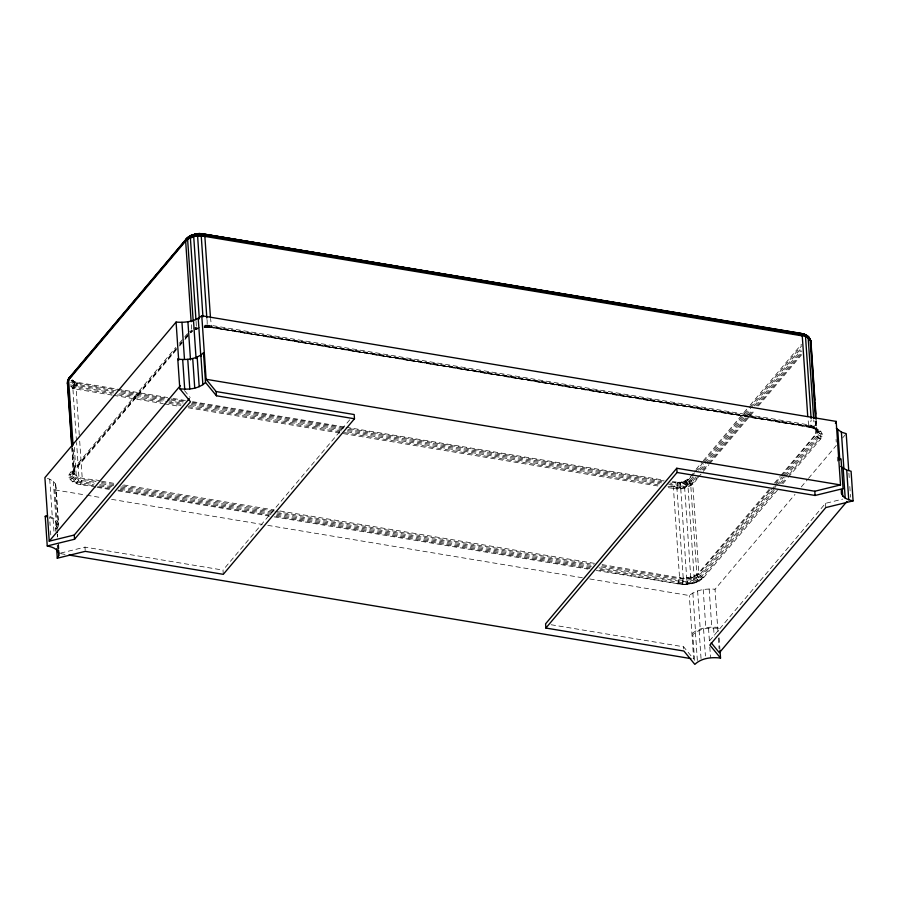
<?xml version="1.0" encoding="UTF-8"?>
<svg xmlns="http://www.w3.org/2000/svg" width="898" height="898" viewBox="0 0 898 898"><rect width="100%" height="100%" fill="white"/><g stroke="black" fill="none" stroke-linecap="round" stroke-linejoin="round"><path stroke-width="0.67" stroke-dasharray="4.49 3.37" d="M596.294 570.488L682.772 584.508L683.21 577.852L676.879 487.749L677.451 482.26C685.612 483.203 691.213 476.479 695.198 470.339M769.036 489.511L698.824 572.778C694.771 576.83 688.71 577.807 683.21 577.852L682.502 584.497L596.788 569.747M777.399 490.218L703.572 577.762L699.104 581.129L696.511 581.388L694.087 575.966L688.025 487.042L685.601 481.609L685.612 480.654L687.677 480.52L690.966 477.074M196.067 321.327L196.426 327.916L195.248 329.645L199.154 328.376M76.476 441.109L72.884 388.306L74.86 382.694L76.038 382.155L167.69 397.533M57.146 532.806L56.787 523.534L55.564 521.143L53.117 519.044L49.581 517.405L50.131 525.487M95.749 487.143C87.297 484.392 73.759 486.896 68.978 477.388L69.079 474.851L70.504 472.348L175.828 347.436M788.197 477.41L820.604 438.976L822.029 436.473L822.13 433.936C820.446 429.177 815.014 427.639 810.568 426.707L213.23 327.242L204.026 326.928L208.605 326.816L810.052 427.167L817.427 429.727L820.862 433.925L820.772 436.293L819.436 438.639L787.03 477.074M697.263 478.522C693.166 485.695 685.23 489.388 677.148 488.927L677.451 482.26L672.389 481.575M69.079 474.851L72.412 473.695L74.601 469.923L73.254 448.012M71.829 447.619L73.445 473.751L71.369 476.557L68.978 477.388M112.093 395.109L76.15 389.126L74.803 387.689L76.914 382.391M667.944 486.491L680.875 487.592L688.99 485.358L690.775 485.582L691.022 484.123L689.002 480.991L686.981 479.813L689.462 482.204L690.775 485.582L696.848 574.507L697.499 576.797L699.946 579.58L701.607 579.569L702.404 577.425L775.333 490.948M79.271 434.98L76.15 389.126L72.884 388.306L71.223 386.443L72.727 383.019L74.5 381.549L76.038 382.155L72.884 388.306L70.235 387.072L71.223 386.443L76.139 387.947L112.093 393.93M113.597 392.909L73.715 386.106L70.616 384.737L73.243 380.752L72.39 379.798L70.414 381.28L75.746 384.075L115.595 390.742M55.452 531.268L55.261 528.574L57.539 528.024L54.935 489.904L56.08 486.929L55.53 484L53.352 481.339L49.716 479.162L44.9 477.646M57.539 528.024L58.673 525.038L56.08 486.929M190.499 331.912L192.217 331.351L190.612 332.844L191.712 330.071L191.24 323.123M703.572 577.762L702.404 577.425L699.104 581.129L695.535 582.656L687.082 584.385L680.448 483.91L679.752 482.192L677.418 483.034L671.884 482.316M206.944 319.43C207.618 320.081 206.338 328.791 208.605 326.816M677.878 584.07L679.539 577.515L673.478 488.591L675.15 482.035M602.12 565.796L679.55 578.694L689.866 578.447L697.566 575.281L698.824 572.778L692.762 483.854L691.247 480.643L688.003 478.881M690.775 485.582L699.733 474.189M74.68 468.857L72.412 473.695L72.323 475.783C76.24 483.584 87.342 481.541 94.29 483.798M74.601 469.923L73.03 474.817C77.239 482.754 88.79 480.273 95.918 482.776M55.261 528.574L56.686 526.071M692.762 483.854L691.864 483.438L688.99 485.358L688.025 487.042L686.42 486.424L683.872 481.362L683.086 482.428L677.418 483.034M199.637 327.568L195.573 328.657L196.763 329.072L197.56 328.241L196.202 328.758M699.104 581.129L696.668 578.772L695.669 576.471L696.848 574.507L698.723 577.481L701.607 579.569M699.946 579.58L691.471 583.756L690.079 579.693L690.742 577.055L684.68 488.13L683.086 482.428L681.874 481.889L680.291 482.911M77.812 382.57L76.15 389.126M80.539 484.606L82.212 478.05L79.653 440.536M678.372 583.33L686.981 583.621L695.535 582.656L696.511 581.388L695.523 582.645L694.884 582.005L692.942 577.616L694.087 575.966L695.669 576.471M695.523 582.645L682.772 584.508L687.082 584.374L687.711 583.554L687.026 577.695L689.866 578.447M179.432 343.171L183.933 337.828M184.831 336.761L187.536 333.562M176.412 348.211L71.649 472.393L70.325 474.739L70.224 477.107C74.927 486.256 88.083 483.64 96.243 486.39M179.679 344.282L181.811 341.812M185.078 337.873L188.681 333.607M176.334 349.288L72.693 472.146L71.369 476.557C75.342 484.651 86.758 482.697 93.92 484.954M179.825 345.101L181.733 342.879M185.224 338.703L188.827 334.426M176.199 349.928L73.58 471.63L70.504 472.348M179.555 345.966L184.056 340.623M184.954 339.556L189.703 333.91M223.288 574.338L222.996 570.095L349.692 419.86M696.107 469.272L702.404 461.796M703.302 460.73L749.213 406.278M750.122 405.211L801.431 344.361M691.864 476.007L694.569 472.808M695.467 471.742L702.674 463.2M703.572 462.133L748.584 408.758M749.482 407.692L801.701 345.764M692.975 476.614C688.396 484.505 677.968 485.055 670.065 483.068M698.375 470.204L703.774 463.806M704.683 462.739L750.593 408.287M751.491 407.221L801.903 347.436M693.941 477.444C688.744 486.155 677.002 486.188 668.314 484M700.249 469.968L704.75 464.625M705.648 463.559L750.661 410.184M754.264 405.918L801.072 350.4M695.613 477.366C690.236 487.086 677.608 487.76 668.067 485.246M701.922 469.901L706.423 464.558M707.321 463.491L752.333 410.117M755.936 405.84L801.847 351.399M703.336 469.923L707.837 464.592M708.735 463.514L753.748 410.139M757.351 405.874L801.465 353.554M698.161 477.455L708.96 464.636M709.858 463.57L754.87 410.195M758.473 405.918L801.69 354.676M774.435 483.102L779.846 476.703M780.744 475.637L815.855 433.992L816.989 430.209L816.327 420.489M770.17 489.567L697.566 575.281M775.569 483.158L780.968 476.748M781.866 475.682L817.158 433.218C818.201 428.121 812.567 425.304 808.323 424.799L210.985 325.334L203.498 325.155M774.278 486.39L699.564 575.001C694.379 580.108 686.319 580.826 679.427 579.94L600.616 566.818M775.187 485.324L782.383 476.782M783.28 475.716L816.596 436.215L817.786 432.264L816.08 428.413L815.507 420.084M772.347 490.589L700.328 575.988C694.884 581.365 686.409 582.106 679.169 581.186L598.977 567.839M773.257 489.522L775.951 486.312M776.849 485.246L784.055 476.703M784.953 475.637L817.36 437.214L818.617 433.061L816.832 430.389M774.222 490.342L701.304 576.819C695.512 582.533 686.51 583.318 678.809 582.342L598.618 568.984M779.621 483.943L785.032 477.534M785.93 476.468L818.336 438.033L819.672 433.622C817.034 427.875 808.189 428.963 811.208 420.051M781.63 483.472L786.132 478.14M782.798 483.809L787.299 478.477M717.906 631.361L715.033 589.234L794.999 494.405M801.285 486.941L807.571 479.487M808.469 478.421L836.33 445.397M842.616 437.932L846.208 433.667M709.577 640.802L825.498 503.34L842.638 499.131M196.449 326.883L195.012 328.578L197.74 327.422L196.449 326.883L193.687 328.342M686.42 486.424L684.68 488.13L683.445 487.199L681.874 481.889M191.263 332.08L192.789 330.666M822.13 433.936C816.024 434.037 815.552 424.833 808.469 425.82L211.131 326.356L204.149 326.109L207.315 324.997L208.179 327.444L213.23 327.242M810.568 426.707L809.547 427.302L211.771 327.647L210.514 318.386M694.558 660.344L692.818 634.74C699.508 628.297 709.689 627.332 718.512 628.432L718.703 631.126M76.184 483.517L78.249 480.834L78.945 477.231L76.577 442.501M207.932 327.444L208.336 326.805L204.026 326.939M589.818 578.974L689.327 595.542C696.388 589.66 706.154 588.482 715.033 589.234M718.512 628.432L717.625 627.343C708.758 626.591 698.981 627.769 691.931 633.651L692.818 634.74M191.431 331.777L192.004 330.183L189.512 331.755M683.445 487.199L680.965 488.77L679.752 482.192M687.677 480.52L683.086 482.428M72.659 481.878L75.353 479.476L76.296 475.996L74.309 446.822M814.924 427.796L813.364 428.256L809.098 427.111L807.942 419.243M120.186 390.45L76.296 383.109L73.243 380.752L70.325 382.997L75.297 385.208L113.855 391.663M194.271 330.06L197.223 328.814M680.302 487.648L677.148 488.927L666.563 487.434M70.201 479.779L73.322 477.747L74.377 475.57L72.648 448.035M72.884 388.306L74.803 387.689M818.46 429.446L816.45 429.693L812.69 428.009M673.478 488.591L676.879 487.749M60.626 553.089L84.973 547.118L222.996 570.095M207.629 326.008L210.985 325.334M73.243 380.752L71.481 380.584L72.861 381.773L74.5 381.549M820.907 431.534C816.17 432.297 813.745 426.112 808.728 426.606L207.561 326.782M682.502 584.497L687.082 584.385M208.403 327.287L204.104 327.4L212.714 327.703M687.711 583.554L691.471 583.756M602.109 564.618L686.532 578.929M822.029 436.473C813.902 435.788 817.292 424.698 816.058 419.613M683.872 481.362L685.601 481.609M173.224 398.454L185.673 400.53M192.587 401.675L344.686 427.01M346.067 427.235L664.093 480.194M121.567 390.686L169.958 398.734M171.35 398.97L183.787 401.047M192.082 402.427L344.181 427.751M349.715 428.672L663.588 480.935M121.118 391.663L169.52 399.722M170.901 399.958L184.73 402.259M191.644 403.404L346.505 429.199M347.885 429.424L661.77 481.687M120.759 392.819L182.99 403.18M191.285 404.56L342.003 429.659M347.526 430.58L661.411 482.843M119.131 393.829L167.522 401.889M168.903 402.124L181.351 404.19M189.646 405.57L341.745 430.905M347.279 431.826L659.772 483.854M117.616 394.862L163.245 402.45M168.779 403.37L181.228 405.447M188.142 406.603L343.002 432.387M344.383 432.611L658.268 484.886M113.485 395.344L163.256 403.629M164.637 403.864L179.847 406.39M188.142 407.771L658.268 486.054M100.183 481.047C92.056 477.815 78.766 481.35 73.535 472.629M101.564 481.272L115.393 483.573M123.688 484.954L274.406 510.053M279.94 510.973L595.194 563.473M96.041 481.53C89.025 479.027 77.632 481.541 73.445 473.751L72.098 448.495M101.575 482.451L114.024 484.516M122.319 485.897L274.418 511.231M275.798 511.456L593.825 564.415M101.452 483.696L113.889 485.773M120.803 486.929L275.675 512.713M277.055 512.938L590.929 565.212M99.813 484.718L112.261 486.795M120.557 488.175L271.275 513.263M276.808 514.184L592.063 566.683M99.454 485.874L110.521 487.715M120.197 489.32L270.915 514.419M276.449 515.34L590.323 567.603M97.635 486.626L111.453 488.927M118.368 490.072L269.086 515.171M276 516.328L589.874 568.591M97.13 487.367L109.578 489.444M117.874 490.824L272.734 516.608M274.126 516.844L587.999 569.108M54.935 489.904L85.344 494.978M86.724 495.202L101.934 497.739M111.61 499.344L262.261 524.432M267.784 525.352L582.903 577.829M551.114 624.739L683.625 646.796L693.66 659.065L689.327 595.542M60.649 553.662L66.183 554.582M692.942 577.616L690.742 577.055L692.336 582.746M820.604 438.976C812.51 436.899 816.551 425.764 814.901 420.107M49.906 516.518L55.957 519.448L58.134 522.108L58.673 525.038M687.554 479.352L689.709 480.408L691.864 483.438M74.86 382.694L72.861 381.773M679.539 577.515L683.052 579.03M702.404 577.425L699.564 575.001L698.824 572.778M70.291 385.927L71.223 386.443M685.612 480.654L688.99 485.358M815.597 429.367L814.239 426.853L813.768 419.905M184.483 390.574L190.185 397.545M848.902 473.123L849.351 479.801M849.811 486.491L850.541 497.189M836.06 439.358L836.24 442.085M837.262 457.048L837.542 461.134M825.498 503.34L825.79 507.572M719.163 637.861L719.893 648.637M718.355 638.04L719.085 648.738M713.618 627.971L714.179 636.053M709.151 588.976L711.755 627.085M708.533 628.185L709.454 641.655M709.813 647.043L710.554 657.83M703.201 589.548L705.794 627.657M703.583 629.049L705.424 655.989M697.623 590.918L700.227 629.027M699.127 630.497L701.147 660.142M692.874 592.972L695.479 631.081M695.445 632.439L697.465 662.084M683.625 646.796L683.76 648.917M84.973 547.118L85.187 550.294M55.53 484L58.134 522.108M58.628 544.065L58.999 549.419M56.787 523.534L57.427 532.963M57.517 534.31L57.708 537.004M58.258 545.097L58.628 550.485M57.236 534.153L57.416 536.847M57.966 544.94L58.157 547.634M53.352 481.339L55.957 519.448M55.564 521.143L56.125 529.225M57.225 545.389L57.584 550.777M53.117 519.044L53.936 531.178M49.716 479.162L52.32 517.27M50.501 530.875L50.782 534.916M197.695 328.41L195.584 328.668L197.695 328.41"/><path stroke-width="1.35" d="M71.739 446.239L67.473 383.704L68.091 379.596L69.718 377.149L71.649 376.385M719.983 649.984L720.533 658.066C711.71 656.977 701.529 657.931 694.839 664.385L683.906 651.039L545.883 628.05L545.591 623.818L676.766 468.251L814.8 491.24L840.506 484.931L836.173 421.409L201.781 315.77L206.113 379.293L216.149 391.55L354.182 414.539L354.474 418.771L223.288 574.338L85.254 551.35L57.281 558.219L58.707 555.716L58.628 550.485M68.091 383.85L67.473 383.704L68.091 379.596L185.729 240.069C190.623 235.231 198.278 234.569 204.789 235.388L804.765 335.47L808.896 337.547L810.928 341.285L816.237 419.097M192.217 235.882L191.577 235.197L189.983 235.972L68.618 379.921L67.552 381.807L72.008 447.114M811.141 347.358C811.657 342.464 810.602 336.323 805.18 334.64L203.195 234.041L801.027 333.371L808.178 337.917L810.928 341.285L808.481 336.829L804.271 334.651M840.741 466.399L846.724 470.137L851.08 471.226L853.1 500.871C848.655 499.939 843.222 498.39 841.538 493.642L841.639 491.105L843.065 488.602L841.044 458.957L838.766 459.518M193.216 321.394L187.626 239.418L188.535 236.803L192.251 235.209M807.751 416.459L802.262 335.874L801.487 333.562L204.149 234.097L197.459 233.749L202.937 316.814M73.075 445.228L68.618 379.921L69.067 377.912L186.75 238.363L191.375 235.602M191.139 321.731L185.65 241.147L186.099 239.126L189.276 236.41M67.473 383.704L67.642 380.718L69.718 377.149M67.518 382.312L68.057 379.708L69.718 378.193L68.798 378.743L67.563 382.593M810.737 340.488L810.849 343.193L810.737 340.488L809.356 338.703M189.265 237.442L190.387 237.959L193.732 236.87L195.046 234.288L195.955 234.636L192.34 235.007L190.387 237.959L186.402 239.373L185.65 241.147M191.846 236.387L197.437 236.23L197.953 235.153C196.92 232.212 203.015 233.188 201.253 236.073L206.843 318.049M810.164 338.961L815.418 418.692M190.847 236.713L188.131 237.094L187.626 239.418M835.409 423.396L836.173 421.409M186.402 239.373L186.75 238.453C191.644 234.49 198.458 233.772 204.519 234.603L801.858 334.067L807.504 336.02L810.018 339.489L808.481 336.829L804.978 335.044M195.293 234.086L194.047 234.513L193.732 236.87L199.322 318.846M67.934 381.246L68.641 380.303M70.605 376.632L187.637 237.847M201.781 315.77C194.72 321.664 184.954 322.831 176.075 322.079L44.9 477.646L49.233 541.168L74.265 535.017L189.287 398.611M49.233 541.168L180.408 385.601M47.493 515.755L45.226 516.316L47.246 545.962L74.556 539.249L190.477 401.776L179.813 388.755L177.793 359.11C186.616 360.21 196.797 359.245 203.487 352.802L204.374 353.879M545.883 628.05L677.058 472.483L676.766 468.251M846.949 501.454L719.365 652.756L711.216 642.8M186.099 239.126L189.197 237.072L188.681 237.6M193.957 235.164L195.596 234.198M179.813 388.755C188.636 389.844 198.817 388.89 205.507 382.436L203.487 352.802M67.676 380.606L68.618 379.921M194.81 235.602L204.924 236.41L802.262 335.874L803.452 335.122M192.34 235.007L194.765 234.389M808.896 337.547L808.178 337.917L813.667 418.513M189.983 235.972L192.789 234.737M193.339 234.793L191.027 235.489L190.387 237.959L195.966 319.935M800.533 333.506L801.487 333.562M677.058 472.483L815.092 495.471L843.065 488.602M853.1 500.871L825.79 507.572L709.869 645.045L720.533 658.066M194.047 234.513L197.459 233.749M802.262 335.874L807.033 336.368L808.178 337.917L807.504 336.02L805.955 335.077M801.544 333.708L803.901 334.123L805.528 336.694L811.119 418.67M804.428 334.292L801.802 334.37L804.428 334.292L805.528 336.694M412.856 269.49L415.617 269.95M466.78 278.47L469.542 278.93M520.705 287.45L523.467 287.91M569.096 295.509L571.869 295.97M574.63 296.43L577.392 296.89M623.021 304.489L625.794 304.95M628.555 305.41L631.316 305.87M676.957 313.469L679.719 313.93M682.48 314.39L685.253 314.85M206.113 379.293L840.506 484.931M205.507 382.436L216.44 395.782L354.474 418.771M68.944 555.043L690.899 658.604M45.226 516.316L47.403 516.855M47.246 545.962C51.691 546.893 57.124 548.431 58.808 553.179M197.953 235.153L201.253 236.073L200.826 233.626L204.149 234.097L204.789 235.388L210.424 316.994M836.296 428.211L841.392 432.151L846.208 433.667L848.711 470.417M803.261 333.888L803.901 334.123M805.18 334.64L807.033 336.368M201.377 235.063L204.924 236.41M803.755 334.045L805.977 334.932M807.818 336.829L810.187 339.511M805.697 335.56L806.37 336.234M177.793 359.11L178.68 360.199L176.075 322.079M810.613 342.093L810.849 343.193M846.724 470.137L848.745 499.782M841.392 432.151L843.895 468.902M843.188 468.487L845.209 498.132M842.302 489.309L842.762 496.044M837.755 429.985L839.798 459.922M841.269 489.601L841.538 493.642M811.332 350.141L811.994 359.862M812.275 364.038L812.937 373.759M813.128 376.543L813.88 387.655M814.071 390.439L814.733 400.16M814.924 402.944L815.687 414.057M814.8 491.24L815.092 495.471M216.149 391.55L216.44 395.782M200.86 355.103L202.881 384.748M198.233 318.352L200.826 356.461M197.178 357.045L199.199 386.69M193.485 320.406L196.078 358.515M192.722 358.493L194.743 388.138M187.907 321.776L190.511 359.885M187.772 359.357L189.792 388.991M181.957 322.348L184.46 359.099M182.687 359.559L184.707 389.204M69.438 400.789L69.617 403.572M74.265 535.017L74.556 539.249M58.336 550.328L58.707 555.716M56.641 548.79L57.281 558.219"/></g></svg>
